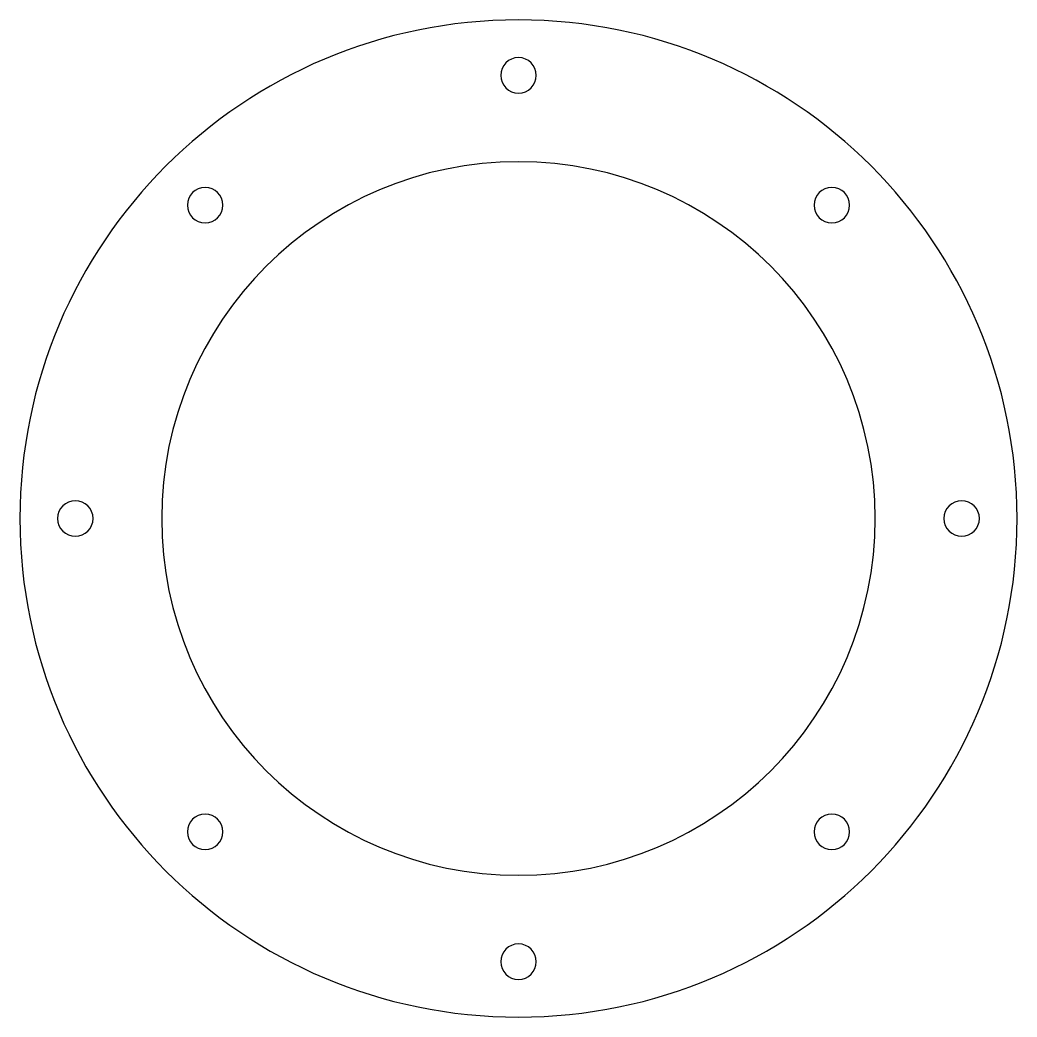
# Model space of a CAD drawing. Header units: millimetres. Extents: x 532 to 757, y -1109 to -884.
import ezdxf

# ---------------------------------------------------------------- set-up
doc = ezdxf.new("R2010")
doc.units = ezdxf.units.MM

msp = doc.modelspace()

# ---------------------------------------------------------------- linework, layer by layer
at = {"layer": 'HEALED_HOLE'}
for points in [[(640, -896.79, 1), (648, -896.79, 1)], [(563.5, -996.79, 1), (724.5, -996.79, 1)], [(569.29, -926.08, 1), (577.29, -926.08, 1)], [(710.71, -926.08, 1), (718.71, -926.08, 1)], [(540, -996.79, 1), (548, -996.79, 1)], [(740, -996.79, 1), (748, -996.79, 1)], [(569.29, -1067.5, 1), (577.29, -1067.5, 1)], [(710.71, -1067.5, 1), (718.71, -1067.5, 1)], [(640, -1096.79, 1), (648, -1096.79, 1)]]:
    msp.add_lwpolyline(points, format="xyb", close=True, dxfattribs=at)
at = {"layer": 'OuterContour'}
msp.add_lwpolyline([(531.5, -996.79, 1), (756.5, -996.79, 1)], format="xyb", close=True, dxfattribs=at)

doc.saveas('drawing.dxf')
